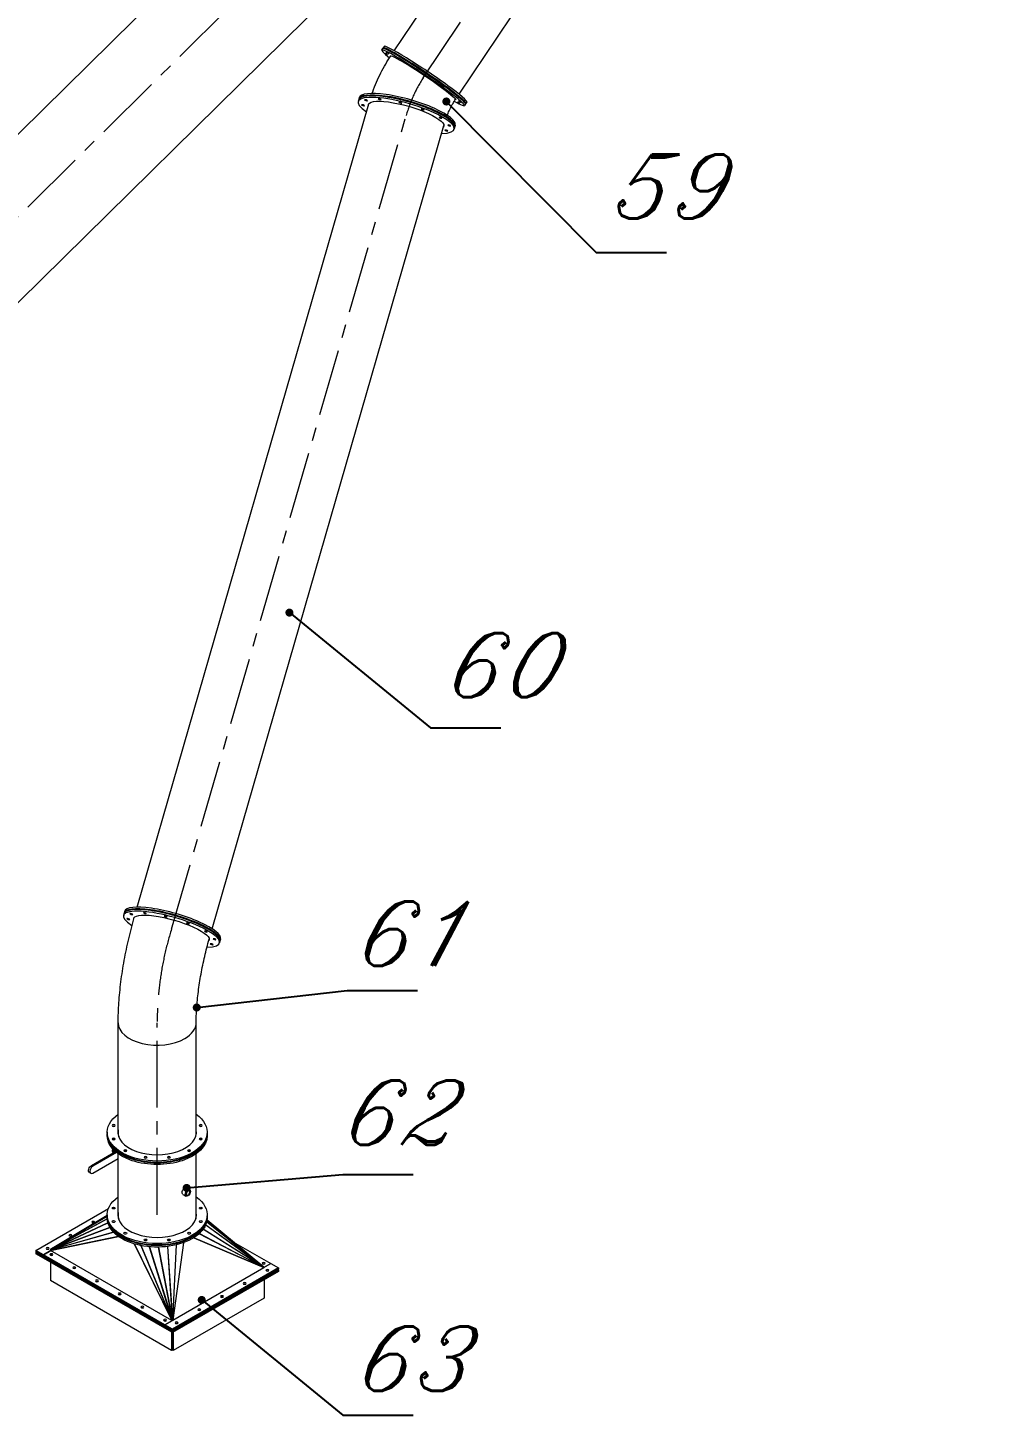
# Model space of a CAD drawing. Header units: inches. Extents: x -350577 to -266477, y -437959 to -377535.
# Drawn here: x -291401 to -286953, y -397517 to -391039 of the extents above; entities that cross this region are included whole.
import ezdxf

# ---------------------------------------------------------------- set-up
doc = ezdxf.new("R2010")
doc.units = ezdxf.units.IN
doc.header["$MEASUREMENT"] = 0
doc.linetypes.add('CENTER', pattern=[2, 1.25, -0.25, 0.25, -0.25])
doc.layers.add('CENTER       (itatec)', color=4, linetype='CENTER', lineweight=9)
doc.layers.add('ORGINAL (itatec)', color=3, linetype='Continuous', lineweight=9)
doc.styles.add('Geniso', font='geniso.shx', dxfattribs={"oblique": 15})
doc.dimstyles.new('scale 1b100', dxfattribs={"dimscale": 100, "dimtxt": 3, "dimasz": 2.5, "dimexe": 1, "dimexo": 1, "dimgap": 1, "dimtad": 1, "dimdec": 0, "dimzin": 0, "dimdsep": 46, "dimtxsty": 'Geniso', "dimcen": 0, "dimclrd": 1, "dimclre": 1, "dimclrt": 7, "dimadec": 0, "dimazin": 0, "dimtfac": 1, "dimtdec": 0, "dimtmove": 0, "dimatfit": 3, "dimfxl": 0.75, "dimtolj": 1, "dimtzin": 0, "dimarcsym": 0})

msp = doc.modelspace()

# ---------------------------------------------------------------- linework, layer by layer
at = {"layer": 'CENTER       (itatec)', "ltscale": 250}
for points in [[(-293131.3, -394810.7), (-293131.3, -393930.6, -0.22693), (-292822.1, -393284.3), (-286197.3, -386715.8, -0.121189), (-285574.7, -386386.5), (-279619.5, -384303, 0.093142), (-278642.9, -383740.8), (-275878.1, -381973.7)], [(-290797.6, -396580.6), (-290797.6, -395684, -0.075825), (-290730.9, -395247.2), (-289635.9, -391447.8, -0.071032), (-289556.9, -391272.2), (-287159.8, -387700.5)]]:
    msp.add_lwpolyline(points, format="xyb", dxfattribs=at)
at = {"layer": 'ORGINAL (itatec)', "extrusion": (1.66533e-16, 0.816497, 0.57735)}
for p, q in [((-289389.2, -391348.9), (-287408.9, -388401.5)), ((-289691.3, -391145.9), (-288479.4, -389342.1)), ((-289747.1, -389858.7), (-293019, -393085.3)), ((-289353.9, -390257.4), (-292625.8, -393484)), ((-289745.9, -391135.6), (-289750.3, -391142.3)), ((-289739.2, -391125.7), (-289743.6, -391132.3)), ((-290890.7, -395144.5), (-289809.7, -391393.7)), ((-289857.6, -391375.8), (-289859.7, -391383.3)), ((-289854.4, -391364.6), (-289856.5, -391372.1)), ((-289359.1, -391395.5), (-289363.5, -391402.2)), ((-289352.4, -391385.6), (-289356.8, -391392.2)), ((-290541, -395245.3), (-289459.9, -391494.5)), ((-289409.8, -391504.9), (-289412, -391512.4)), ((-289406.6, -391493.7), (-289408.7, -391501.2)), ((-290949.5, -395164), (-290951.6, -395171.5)), ((-290952.7, -395175.2), (-290954.8, -395182.7)), ((-290501.7, -395293.1), (-290503.8, -395300.5)), ((-290504.9, -395304.3), (-290507.1, -395311.7)), ((-290979.6, -396198.5), (-290979.6, -395684.3)), ((-290615.6, -396198.5), (-290615.6, -395684)), ((-291030.6, -396195.3), (-291030.6, -396201.8)), ((-290564.6, -396195.3), (-290564.6, -396201.8)), ((-291030.6, -396205.1), (-291030.6, -396211.6)), ((-290564.6, -396205.1), (-290564.6, -396211.6)), ((-291103.6, -396350.1), (-290992.5, -396286)), ((-290987.4, -396289.6), (-291097.9, -396353.4)), ((-291097.9, -396386), (-290979.6, -396317.7)), ((-291006.7, -396282.9), (-291006.7, -396283.6)), ((-291004, -396288.5), (-291004.6, -396288.1)), ((-291004.4, -396284.2), (-291004.4, -396284.9)), ((-291002.3, -396289.5), (-291002.4, -396289.4)), ((-291002.2, -396285.5), (-291002.2, -396286.2)), ((-291002.1, -396285.7), (-291002.1, -396285.7)), ((-291001.5, -396283.4), (-291001.5, -396283.4)), ((-291001.5, -396283.4), (-291001.5, -396283.4)), ((-290994.8, -396287.3), (-291001.5, -396283.4)), ((-291000.1, -396280.5), (-291000.1, -396280.5)), ((-290979.6, -396583.9), (-290979.6, -396295.6)), ((-290615.6, -396583.9), (-290615.6, -396295.6)), ((-291113.6, -396383.7), (-291107.9, -396387)), ((-290660.1, -396455.3), (-290646, -396463.4)), ((-290677.6, -396485.6), (-290663.5, -396493.7)), ((-290661, -396489.4), (-290660.5, -396489.7)), ((-290653.7, -396488.7), (-290654.3, -396489.1)), ((-290648.5, -396467.8), (-290648, -396468)), ((-290645.4, -396474.4), (-290645.4, -396473.8)), ((-291363.3, -396747.2), (-291025.3, -396552.1)), ((-291030.6, -396588.1), (-291295.3, -396743.3)), ((-291030.6, -396584.6), (-291295.2, -396743)), ((-291295.2, -396743), (-291030.6, -396587.9)), ((-291030.6, -396580.6), (-291030.6, -396587.2)), ((-291030.6, -396590.4), (-291030.6, -396597)), ((-290564.6, -396580.6), (-290564.6, -396587.2)), ((-290564.6, -396590.4), (-290564.6, -396597)), ((-291018.1, -396640.4), (-291295.7, -396744.9)), ((-291027.5, -396618.8), (-291295.5, -396744.2)), ((-291295.5, -396744.2), (-291018.5, -396639.8)), ((-291030.5, -396600.2), (-291295.4, -396743.7)), ((-291295.4, -396743.7), (-291027.6, -396618.3)), ((-291295.3, -396743.3), (-291030.5, -396599.9)), ((-290978.8, -396595.5), (-290978.5, -396595.4)), ((-290978.6, -396595.9), (-290978.7, -396595.9)), ((-290978.3, -396596.1), (-290978.6, -396595.9)), ((-290978.1, -396598), (-290978.6, -396595.9)), ((-290616.7, -396595.8), (-290617.6, -396599.7)), ((-290616.8, -396595.9), (-290616.7, -396595.8)), ((-290616.7, -396595.5), (-290616.6, -396595.4)), ((-290616.5, -396595.9), (-290616.7, -396595.8)), ((-290616.6, -396595.2), (-290616.6, -396595.4)), ((-290616.6, -396595.4), (-290616.4, -396595.5)), ((-290299.8, -396826.3), (-290582.3, -396648.4)), ((-290582, -396648), (-290299.7, -396825.8)), ((-290299.7, -396825.8), (-290571.2, -396628.8)), ((-290571, -396628.4), (-290299.6, -396825.4)), ((-290566.3, -396613.2), (-290299.5, -396825.1)), ((-290299.6, -396825.4), (-290566.3, -396613.5)), ((-290565.1, -396605.7), (-290299.4, -396825)), ((-290299.5, -396825.1), (-290565.1, -396605.8)), ((-291295.7, -396744.9), (-291002.1, -396661.4)), ((-291001.2, -396662.4), (-291295.7, -396746.2)), ((-291295.7, -396746.2), (-290979.1, -396681.3)), ((-291295.7, -396747.1), (-290978.1, -396682)), ((-290904.6, -396716.5), (-290730, -397073.7)), ((-290729.3, -397073.2), (-290903.5, -396716.8)), ((-290709.1, -396721.4), (-290725.7, -397072.2)), ((-290675.4, -396711.5), (-290724.8, -397072.3)), ((-290724.8, -397072.3), (-290708.2, -396721.2)), ((-290674.7, -396711.3), (-290724.3, -397072.4)), ((-290300.1, -396827.5), (-290627.3, -396688.8)), ((-290626, -396688), (-290300, -396827)), ((-290300, -396827), (-290601, -396669.2)), ((-290600.5, -396668.7), (-290299.8, -396826.3)), ((-290441, -396708.1), (-290267.2, -396808.4)), ((-291363.3, -396747.2), (-291363.3, -396753.7)), ((-291327.9, -396767.6), (-291363.3, -396747.2)), ((-291327.9, -396774.2), (-291363.3, -396753.7)), ((-291363.3, -396757), (-291360.4, -396755.4)), ((-291363.3, -396757), (-291363.3, -396763.5)), ((-291327.9, -396777.4), (-291363.3, -396757)), ((-291327.9, -396784), (-291363.3, -396763.5)), ((-291327.9, -396767.6), (-291294, -396748.1)), ((-291294, -396748.1), (-291327.9, -396767.6)), ((-291327.9, -396767.6), (-291327.9, -396774.2)), ((-290762.2, -397094.2), (-291327.9, -396767.6)), ((-291327.9, -396767.6), (-291327.9, -396774.2)), ((-290762.2, -397100.8), (-291327.9, -396774.2)), ((-291327.9, -396777.4), (-291325.1, -396775.8)), ((-291325.1, -396775.8), (-291327.9, -396777.4)), ((-291327.9, -396777.4), (-291327.9, -396784)), ((-290762.2, -397104), (-291327.9, -396777.4)), ((-291327.9, -396777.4), (-291327.9, -396784)), ((-290762.2, -397110.6), (-291327.9, -396784)), ((-291294.5, -396745.8), (-291295.7, -396744.9)), ((-291293.9, -396746.8), (-291295.7, -396746.2)), ((-290730, -397073.7), (-291295.7, -396747.1)), ((-291295, -396744.7), (-291295.5, -396744.2)), ((-291295.2, -396744), (-291295.4, -396743.7)), ((-291295.2, -396743.5), (-291295.3, -396743.3)), ((-291295.1, -396743.2), (-291295.2, -396743)), ((-291283.2, -396735.8), (-291295.1, -396742.9)), ((-291295.1, -396742.9), (-291295.1, -396742.9)), ((-290873.8, -396724.1), (-290729.3, -397073.2)), ((-290728.2, -397072.6), (-290872.3, -396724.4)), ((-290834.7, -396729.8), (-290728.2, -397072.6)), ((-290833.8, -396729.9), (-290726.9, -397073.8)), ((-290833.8, -396729.9), (-290726.9, -397073.8)), ((-290727.3, -397072.3), (-290833.7, -396729.9)), ((-290792, -396731.5), (-290727.3, -397072.3)), ((-290791.9, -396731.5), (-290726.9, -397073.8)), ((-290791.9, -396731.5), (-290726.9, -397073.8)), ((-290726.5, -397072.2), (-290791.2, -396731.4)), ((-290749, -396728.5), (-290726.5, -397072.2)), ((-290725.7, -397072.2), (-290748.3, -396728.5)), ((-291296.1, -396802.3), (-291296.1, -396888.1)), ((-290231.9, -396828.9), (-290726.9, -397114.6)), ((-290231.9, -396835.4), (-290726.9, -397121.2)), ((-290231.9, -396838.7), (-290726.9, -397124.4)), ((-290231.9, -396845.2), (-290726.9, -397131)), ((-290724.3, -397072.4), (-290300.1, -396827.5)), ((-290300.4, -396826.8), (-290299.8, -396826.3)), ((-290300.4, -396827.3), (-290300, -396827)), ((-290300.2, -396827.5), (-290267.2, -396808.4)), ((-290267.2, -396808.4), (-290300.2, -396827.5)), ((-290300, -396826.1), (-290299.7, -396825.8)), ((-290299.8, -396825.7), (-290299.6, -396825.4)), ((-290299.7, -396825.3), (-290299.5, -396825.1)), ((-290299.6, -396825.4), (-290299.5, -396825.2)), ((-290299.5, -396825.1), (-290299.4, -396825)), ((-290299.5, -396825.1), (-290299.5, -396825.2)), ((-290267.2, -396808.4), (-290231.9, -396828.9)), ((-290234.7, -396837), (-290231.9, -396838.7)), ((-290231.9, -396828.9), (-290231.9, -396835.4)), ((-290231.9, -396838.7), (-290231.9, -396845.2)), ((-290730.4, -397214.7), (-291296.1, -396888.1)), ((-290299.1, -396884), (-290299.1, -396969.7)), ((-290299.1, -396969.7), (-290723.3, -397214.7)), ((-290726.9, -397073.8), (-290762.2, -397094.2)), ((-290762.2, -397094.2), (-290726.9, -397073.8)), ((-290762.2, -397094.2), (-290762.2, -397100.8)), ((-290762.2, -397094.2), (-290762.2, -397100.8)), ((-290726.9, -397114.6), (-290762.2, -397094.2)), ((-290726.9, -397121.2), (-290762.2, -397100.8)), ((-290759.4, -397102.4), (-290762.2, -397104)), ((-290762.2, -397104), (-290759.4, -397102.4)), ((-290762.2, -397104), (-290762.2, -397110.6)), ((-290762.2, -397104), (-290762.2, -397110.6)), ((-290726.9, -397124.4), (-290762.2, -397104)), ((-290726.9, -397131), (-290762.2, -397110.6)), ((-290726.9, -397073.8), (-290730, -397073.7)), ((-290726.9, -397073.8), (-290729.3, -397073.2)), ((-290726.9, -397073.8), (-290728.2, -397072.6)), ((-290726.9, -397073.8), (-290727.3, -397072.3)), ((-290726.9, -397073.8), (-290725.7, -397072.2)), ((-290726.9, -397073.8), (-290726.5, -397072.2)), ((-290726.9, -397073.8), (-290724.8, -397072.3)), ((-290726.9, -397073.8), (-290724.3, -397072.4)), ((-290730.4, -397128.9), (-290730.4, -397214.7)), ((-290726.9, -397114.6), (-290726.9, -397121.2)), ((-290726.9, -397124.4), (-290726.9, -397131)), ((-290726.9, -397131), (-290726.9, -397212.6)), ((-290726.9, -397131), (-290726.9, -397212.6)), ((-290723.3, -397128.9), (-290723.3, -397214.7)), ((-290726.9, -397212.6), (-290730.4, -397214.7)), ((-290723.3, -397214.7), (-290726.9, -397212.6))]:
    msp.add_line(p, q, dxfattribs=at)
at = {"layer": 'ORGINAL (itatec)'}
for centre, major_axis, ratio, start_param, end_param in [((-289556.9, -391272.2), (193.4, -129.9), 0.06834, -0.672768, 3.816787), ((-289550.2, -391262.3), (193.4, -129.9), 0.06834, -0.12564, 3.267233), ((-289552.5, -391265.6), (193.4, -129.9), 0.06834, 0, 3.141593), ((-289545.8, -391255.6), (193.4, -129.9), 0.06834, 0, 3.141593), ((-289633.7, -391440.4), (223.9, -64.5), 0.241038, 0, 3.141593), ((-289630.5, -391429.2), (223.9, -64.5), 0.241038, 0, 3.141593), ((-289635.9, -391447.8), (223.9, -64.5), 0.241038, -0.674345, 3.815938), ((-289632.6, -391436.6), (223.9, -64.5), 0.241038, -0.034568, 3.176161), ((-290730.9, -395247.2), (223.9, -64.5), 0.241038, -0.671003, 3.81868), ((-290728.8, -395239.7), (223.9, -64.5), 0.241038, 0, 3.141593), ((-290727.7, -395236), (223.9, -64.5), 0.241038, -0.034568, 3.176161), ((-290725.6, -395228.6), (223.9, -64.5), 0.241038, 0, 3.141593), ((-290797.6, -395684), (-182, 0), 0.57735, 0, 2.356194), ((-290797.6, -395684), (182, 0), 0.57735, -0.785398, 0.002495), ((-290797.6, -395684), (182, 0), 0.57735, -0.785398, 0), ((-290800.9, -395682.1), (132, -76.2), 0.000001, -0.000001, 0.000004), ((-291000.9, -396170.3), (-7, 0), 0.57735, -2.200636, -0.940957), ((-290797.6, -396195.3), (-183, 0), 0.57735, -0.104621, 3.24615), ((-290797.6, -396201.8), (-183, 0), 0.57735, -0.104621, -0.030917), ((-290797.6, -396205.1), (-183, 0), 0.57735, -0.104621, -0.046384), ((-290797.6, -396211.6), (-183, 0), 0.57735, -0.106123, -0.077357), ((-290797.6, -396198.5), (-182, 0), 0.57735, 0, 0.162563), ((-290797.6, -396208.3), (-182, 0), 0.57735, -0.046677, -0.017849), ((-290797.6, -396198.5), (182, 0), 0.57735, -0.162348, 0), ((-290797.6, -396208.3), (182, 0), 0.57735, 0.017849, 0.046605), ((-290797.6, -396201.8), (183, 0), 0.57735, 0.030917, 0.104558), ((-290797.6, -396205.1), (183, 0), 0.57735, 0.046384, 0.104558), ((-290797.6, -396211.6), (183, 0), 0.57735, 0.077357, 0.10607), ((-290594.2, -396170.3), (-7, 0), 0.57735, -2.200636, -0.940957), ((-291000.9, -396233.2), (-7, 0), 0.57735, -2.200636, -0.940957), ((-290594.2, -396233.2), (-7, 0), 0.57735, -2.200636, -0.940957), ((-290998.5, -396280.1), (-4.6, -7.97), 0.57735, -1.761578, -0.249616), ((-290996.2, -396281.4), (-4.6, -7.97), 0.57735, -1.68159, -0.402285), ((-290946.4, -396287.7), (-7, 0), 0.57735, -2.200636, -0.940957), ((-290852.1, -396319.2), (-7, 0), 0.57735, -2.200636, -0.940957), ((-290743.1, -396319.2), (-7, 0), 0.57735, -2.200636, -0.940957), ((-290648.7, -396287.7), (-7, 0), 0.57735, -2.200636, -0.940957), ((-291097.9, -396369.7), (-10, -17.3), 0.57735, -2.356194, 0.785398), ((-290654.7, -396478.6), (8.7, 15.2), 0.57735, -5.497787, 0.785398), ((-291000.9, -396549.2), (-7, 0), 0.57735, -3.926991, 2.356194), ((-290797.6, -396580.6), (-183, 0), 0.57735, -0.104589, 3.246182), ((-290797.6, -396587.2), (-183, 0), 0.57735, -0.104589, -0.030917), ((-290797.6, -396590.4), (-183, 0), 0.57735, -0.104589, -0.046384), ((-290797.6, -396597), (-183, 0), 0.57735, -0.106096, -0.077357), ((-290797.6, -396583.9), (-182, 0), 0.57735, 0, 0.162435), ((-290797.6, -396583.9), (182, 0), 0.57735, -0.162435, 0), ((-290797.6, -396587.2), (183, 0), 0.57735, 0.030917, 0.104589), ((-290797.6, -396590.4), (183, 0), 0.57735, 0.046384, 0.104589), ((-290797.6, -396597), (183, 0), 0.57735, 0.077357, 0.106096), ((-290594.2, -396549.2), (-7, 0), 0.57735, -3.926991, 2.356194), ((-291096.3, -396622.1), (-7, 0), 0.57735, -2.200636, -0.940957), ((-291000.9, -396612.1), (-7, 0), 0.57735, -3.926991, 2.356194), ((-290594.2, -396612.1), (-7, 0), 0.57735, -3.926991, 2.356194), ((-291202.4, -396683.3), (-7, 0), 0.57735, -2.200636, -0.940957), ((-290946.4, -396666.6), (-7, 0), 0.57735, -3.926991, 2.356194), ((-290852.1, -396698), (-7, 0), 0.57735, -3.926991, 2.356194), ((-290743.1, -396698), (-7, 0), 0.57735, -3.926991, 2.356194), ((-290648.7, -396666.6), (-7, 0), 0.57735, -3.926991, 2.356194), ((-291308.5, -396744.6), (-7, 0), 0.57735, -2.200636, -0.940957), ((-291290.8, -396773.1), (-7, 0), 0.57735, -2.200636, -0.940957), ((-291184.7, -396834.4), (-7, 0), 0.57735, -2.200636, -0.940957), ((-290300.8, -396814), (-7, 0), 0.57735, -2.200636, -0.940957), ((-290283.2, -396846.6), (-7, 0), 0.57735, -2.200636, -0.940957), ((-291078.6, -396895.6), (-7, 0), 0.57735, -2.200636, -0.940957), ((-290389.2, -396907.9), (-7, 0), 0.57735, -2.200636, -0.940957), ((-290972.6, -396956.8), (-7, 0), 0.57735, -2.200636, -0.940957), ((-290495.3, -396969.1), (-7, 0), 0.57735, -2.200636, -0.940957), ((-290866.5, -397018.1), (-7, 0), 0.57735, -2.200636, -0.940957), ((-290601.3, -397030.3), (-7, 0), 0.57735, -2.200636, -0.940957), ((-290760.4, -397079.3), (-7, 0), 0.57735, -2.200636, -0.940957), ((-290707.4, -397091.6), (-7, 0), 0.57735, -2.200636, -0.940957)]:
    msp.add_ellipse(centre, major_axis=major_axis, ratio=ratio, start_param=start_param, end_param=end_param, dxfattribs=at)
at = {"layer": 'ORGINAL (itatec)', "extrusion": (9.61148e-16, 1.82868e-15, -1)}
for centre, start_param, end_param in [((-289723.1, -391155.9), -3.91840459313044, 2.364780714049147), ((-289673.7, -391181.4), -3.91840459313044, 2.364780714049147), ((-289667, -391171.5), -3.91840459312996, 2.364780714049627), ((-289592.9, -391231.2), -3.918404593130441, 2.364780714049146), ((-289586.2, -391221.3), -3.91840459313044, 2.364780714049147), ((-289390.7, -391388.5), -3.918404593130441, 2.364780714049146), ((-289385.7, -391382.9), -3.91840459313044, 2.364780714049147)]:
    msp.add_ellipse(centre, major_axis=(-5.81, 3.9), ratio=0.06834, start_param=start_param, end_param=end_param, dxfattribs=at)
at = {"layer": 'ORGINAL (itatec)', "extrusion": (1.4716e-15, 2.48887e-15, -1)}
msp.add_ellipse((-289716.5, -391146), major_axis=(-5.81, 3.9), ratio=0.06834, start_param=-1.070774, end_param=2.099408, dxfattribs=at)
at = {"layer": 'ORGINAL (itatec)', "extrusion": (1.03746e-15, 1.64365e-15, -1)}
for centre, start_param, end_param in [((-289728.1, -391161.5), -3.918404593130191, 2.364780714049395), ((-289495.8, -391282.1), -3.91840459312995, 2.364780714049636), ((-289502.5, -391292.1), -3.918404593130432, 2.364780714049155)]:
    msp.add_ellipse(centre, major_axis=(-5.81, 3.9), ratio=0.06834, start_param=start_param, end_param=end_param, dxfattribs=at)
at = {"layer": 'ORGINAL (itatec)', "extrusion": (3.8806e-16, 8.76181e-16, -1)}
msp.add_ellipse((-289556.9, -391272.2), major_axis=(-151.9, 102.1), ratio=0.06834, start_param=-0.105522, end_param=3.244445, dxfattribs=at)
at = {"layer": 'ORGINAL (itatec)', "extrusion": (1.11522e-15, 1.85891e-15, -1)}
msp.add_ellipse((-289550.2, -391262.3), major_axis=(151.9, -102.1), ratio=0.06834, start_param=-2.191151, end_param=-0.950442, dxfattribs=at)
at = {"layer": 'ORGINAL (itatec)', "extrusion": (9.91385e-16, 1.67461e-15, -1)}
for centre, start_param, end_param in [((-289426.7, -391347.6), -3.918404593130682, 2.364780714048905), ((-289420, -391337.6), -3.918404593130441, 2.364780714049146)]:
    msp.add_ellipse(centre, major_axis=(-5.81, 3.9), ratio=0.06834, start_param=start_param, end_param=end_param, dxfattribs=at)
at = {"layer": 'ORGINAL (itatec)', "extrusion": (6.24347e-17, 6.17485e-16, -1)}
for centre in [(-289836.8, -391400.6), (-289559, -391419.8), (-290931.9, -395200), (-290654.1, -395219.2)]:
    msp.add_ellipse(centre, major_axis=(-6.73, 1.94), ratio=0.241038, start_param=-3.869544, end_param=2.413641, dxfattribs=at)
at = {"layer": 'ORGINAL (itatec)', "extrusion": (1.92645e-16, 8.6881e-16, -1)}
for centre in [(-289823.5, -391377.2), (-289759.9, -391372.6), (-289663.1, -391388.3), (-289448.2, -391518.5), (-289434.9, -391495), (-290918.6, -395176.6), (-290855, -395172), (-290758.2, -395187.6), (-290530, -395294.4), (-290543.3, -395317.9)]:
    msp.add_ellipse(centre, major_axis=(-6.73, 1.94), ratio=0.241038, start_param=-3.869544, end_param=2.413641, dxfattribs=at)
at = {"layer": 'ORGINAL (itatec)', "extrusion": (1.15774e-16, 6.02111e-16, -1)}
msp.add_ellipse((-289635.9, -391447.8), major_axis=(-175.8, 50.7), ratio=0.241038, start_param=-0.104589, end_param=3.246182, dxfattribs=at)
at = {"layer": 'ORGINAL (itatec)', "extrusion": (2.62297e-16, 1.3109e-15, -1)}
msp.add_ellipse((-289633.7, -391440.4), major_axis=(-175.8, 50.7), ratio=0.241038, start_param=-0.104589, end_param=-0.088123, dxfattribs=at)
at = {"layer": 'ORGINAL (itatec)', "extrusion": (2.76085e-17, 3.96439e-16, -1)}
msp.add_ellipse((-289634.8, -391444.1), major_axis=(-174.9, 50.4), ratio=0.241038, start_param=0, end_param=0.018016, dxfattribs=at)
at = {"layer": 'ORGINAL (itatec)', "extrusion": (3.89044e-17, 3.35412e-16, -1)}
for centre in [(-289659.9, -391377.1), (-290755, -395176.4)]:
    msp.add_ellipse(centre, major_axis=(6.73, -1.94), ratio=0.241038, start_param=-2.055998, end_param=-1.465412, dxfattribs=at)
at = {"layer": 'ORGINAL (itatec)', "extrusion": (7.89796e-16, 1.27503e-15, -1)}
msp.add_ellipse((-289379.1, -391372.9), major_axis=(5.81, -3.9), ratio=0.06834, start_param=-1.958669, end_param=-0.776812, dxfattribs=at)
at = {"layer": 'ORGINAL (itatec)', "extrusion": (-2.46224e-16, 3.16793e-17, -1)}
msp.add_ellipse((-289379.1, -391372.9), major_axis=(5.81, -3.9), ratio=0.06834, start_param=-0.776812, end_param=0.960194, dxfattribs=at)
at = {"layer": 'ORGINAL (itatec)', "extrusion": (1.01339e-16, 9.52898e-16, -1)}
for centre in [(-289475.5, -391458.9), (-290570.6, -395258.3)]:
    msp.add_ellipse(centre, major_axis=(-6.73, 1.94), ratio=0.241038, start_param=-3.869544, end_param=2.413641, dxfattribs=at)
at = {"layer": 'ORGINAL (itatec)', "extrusion": (1.69114e-16, 5.86737e-16, -1)}
msp.add_ellipse((-289633.7, -391440.4), major_axis=(175.8, -50.7), ratio=0.241038, start_param=0.088123, end_param=0.104589, dxfattribs=at)
at = {"layer": 'ORGINAL (itatec)', "extrusion": (6.14961e-17, 2.13359e-16, -1)}
msp.add_ellipse((-289634.8, -391444.1), major_axis=(174.9, -50.4), ratio=0.241038, start_param=-0.018016, end_param=0, dxfattribs=at)
at = {"layer": 'ORGINAL (itatec)', "extrusion": (1.22345e-17, 3.43099e-16, -1)}
msp.add_ellipse((-290730.9, -395247.2), major_axis=(-175.8, 50.7), ratio=0.241038, start_param=-0.105592, end_param=3.244956, dxfattribs=at)
at = {"layer": 'ORGINAL (itatec)', "extrusion": (2.61358e-16, 9.06776e-16, -1)}
for major_axis, start_param, end_param in [((-175.8, 50.7), -0.104597, -0.088123), ((175.8, -50.7), 0.088123, 0.10458)]:
    msp.add_ellipse((-290728.8, -395239.7), major_axis=major_axis, ratio=0.241038, start_param=start_param, end_param=end_param, dxfattribs=at)
at = {"layer": 'ORGINAL (itatec)', "extrusion": (1.57818e-16, 6.47764e-16, -1)}
msp.add_ellipse((-290729.9, -395243.5), major_axis=(-174.9, 50.4), ratio=0.241038, start_param=0, end_param=0.018016, dxfattribs=at)
at = {"layer": 'ORGINAL (itatec)', "extrusion": (5.74179e-17, 9.89925e-17, -1)}
msp.add_ellipse((-290729.9, -395243.5), major_axis=(174.9, -50.4), ratio=0.241038, start_param=-0.018016, end_param=0, dxfattribs=at)
at = {"layer": 'ORGINAL (itatec)', "extrusion": (-3.79046e-17, -1.11022e-16, -1)}
msp.add_ellipse((-290797.6, -396195.3), major_axis=(233, 0), ratio=0.57735, start_param=-0.674341, end_param=3.815942, dxfattribs=at)
at = {"layer": 'ORGINAL (itatec)', "extrusion": (1.05024e-16, 5.55112e-17, -1)}
msp.add_ellipse((-290797.6, -396205.1), major_axis=(233, 0), ratio=0.57735, start_param=-0.012139, end_param=3.153732, dxfattribs=at)
at = {"layer": 'ORGINAL (itatec)', "extrusion": (5.54668e-32, 1.66533e-16, -1)}
msp.add_ellipse((-290797.6, -396201.8), major_axis=(233, 0), ratio=0.57735, start_param=0, end_param=3.141593, dxfattribs=at)
at = {"layer": 'ORGINAL (itatec)', "extrusion": (-5.98684e-17, -5.55112e-17, -1)}
for centre in [(-291000.9, -396163.8), (-290743.1, -396312.7)]:
    msp.add_ellipse(centre, major_axis=(7, 0), ratio=0.57735, start_param=-5.497787, end_param=0.785398, dxfattribs=at)
at = {"layer": 'ORGINAL (itatec)', "extrusion": (1.39567e-17, 1.66533e-16, -1)}
for centre in [(-290594.2, -396163.8), (-291000.9, -396226.7), (-290594.2, -396226.7), (-290946.4, -396281.2), (-290852.1, -396312.7)]:
    msp.add_ellipse(centre, major_axis=(7, 0), ratio=0.57735, start_param=-5.497787, end_param=0.785398, dxfattribs=at)
at = {"layer": 'ORGINAL (itatec)', "extrusion": (-8.13648e-18, 5.55112e-17, -1)}
msp.add_ellipse((-290797.6, -396211.6), major_axis=(233, 0), ratio=0.57735, start_param=0, end_param=3.141593, dxfattribs=at)
at = {"layer": 'ORGINAL (itatec)', "extrusion": (-1.33067e-16, 2.69122e-16, -1)}
for centre, major_axis, start_param, end_param in [((-290999.6, -396279.5), (-5, -8.66), 0, 1.799307), ((-290668.9, -396470.4), (8.7, 15.2), -0.68615, 0), ((-290654.7, -396478.6), (6.3, 10.8), -0.785398, 0)]:
    msp.add_ellipse(centre, major_axis=major_axis, ratio=0.57735, start_param=start_param, end_param=end_param, dxfattribs=at)
at = {"layer": 'ORGINAL (itatec)', "extrusion": (-8.49925e-17, 2.41367e-16, -1)}
msp.add_ellipse((-291000.2, -396279.2), major_axis=(4.6, 7.97), ratio=0.57735, start_param=-2.356194, end_param=-1.316293, dxfattribs=at)
at = {"layer": 'ORGINAL (itatec)', "extrusion": (-8.87111e-17, 1.79415e-16, -1)}
msp.add_ellipse((-290999, -396279.8), major_axis=(-5, -8.66), ratio=0.57735, start_param=-0.168937, end_param=1.779522, dxfattribs=at)
at = {"layer": 'ORGINAL (itatec)', "extrusion": (-1.60822e-16, 2.21048e-16, -1)}
for centre, major_axis, start_param, end_param in [((-290997.4, -396280.8), (-5, -8.66), 0, 1.72216), ((-290992.5, -396281.9), (-2.5, -4.33), -0.925057, -0.785398)]:
    msp.add_ellipse(centre, major_axis=major_axis, ratio=0.57735, start_param=start_param, end_param=end_param, dxfattribs=at)
at = {"layer": 'ORGINAL (itatec)', "extrusion": (-1.0903e-16, 2.55245e-16, -1)}
msp.add_ellipse((-290997.9, -396280.4), major_axis=(4.6, 7.97), ratio=0.57735, start_param=-2.356194, end_param=-1.400527, dxfattribs=at)
at = {"layer": 'ORGINAL (itatec)', "extrusion": (-3.01326e-16, 3.66267e-16, -1)}
msp.add_ellipse((-290996.8, -396281.1), major_axis=(-5, -8.66), ratio=0.57735, start_param=0.111479, end_param=1.703681, dxfattribs=at)
at = {"layer": 'ORGINAL (itatec)', "extrusion": (-9.16287e-18, 2.61685e-16, -1)}
msp.add_ellipse((-290995.1, -396282.1), major_axis=(5, 8.66), ratio=0.57735, start_param=-2.393428, end_param=-1.491512, dxfattribs=at)
at = {"layer": 'ORGINAL (itatec)', "extrusion": (-1.77422e-16, 3.5883e-16, -1)}
msp.add_ellipse((-290995.7, -396281.7), major_axis=(4.6, 7.97), ratio=0.57735, start_param=-2.356194, end_param=-1.479165, dxfattribs=at)
at = {"layer": 'ORGINAL (itatec)', "extrusion": (-2.81007e-16, 2.90437e-16, -1)}
msp.add_ellipse((-290991.8, -396284), major_axis=(7.7, 13.3), ratio=0.57735, start_param=-2.020832, end_param=-2.020775, dxfattribs=at)
at = {"layer": 'ORGINAL (itatec)', "extrusion": (5.55112e-17, 9.61481e-17, -1)}
msp.add_ellipse((-290994.6, -396282.4), major_axis=(5, 8.66), ratio=0.57735, start_param=-1.708874, end_param=-1.508784, dxfattribs=at)
at = {"layer": 'ORGINAL (itatec)', "extrusion": (-3.69184e-17, 2.13611e-16, -1)}
for centre, major_axis, start_param, end_param in [((-290991.8, -396284), (7.7, 13.3), -1.64445, -1.64436), ((-291103.6, -396366.4), (-10, -17.3), 0, 2.356194)]:
    msp.add_ellipse(centre, major_axis=major_axis, ratio=0.57735, start_param=start_param, end_param=end_param, dxfattribs=at)
at = {"layer": 'ORGINAL (itatec)', "extrusion": (1.39567e-17, -2.77556e-16, -1)}
msp.add_ellipse((-290648.7, -396281.2), major_axis=(7, 0), ratio=0.57735, start_param=-5.497787, end_param=0.785398, dxfattribs=at)
at = {"layer": 'ORGINAL (itatec)', "extrusion": (-4.43555e-17, 8.97074e-17, -1)}
msp.add_ellipse((-290668.9, -396470.4), major_axis=(-8.7, -15.2), ratio=0.57735, start_param=0, end_param=2.256947, dxfattribs=at)
at = {"layer": 'ORGINAL (itatec)', "extrusion": (-8.57667e-17, 5.55112e-17, -1)}
msp.add_ellipse((-290797.6, -396580.6), major_axis=(233, 0), ratio=0.57735, start_param=-0.674345, end_param=3.815938, dxfattribs=at)
at = {"layer": 'ORGINAL (itatec)', "extrusion": (-8.1274e-17, 3.03319e-16, -1)}
msp.add_ellipse((-290654.7, -396478.6), major_axis=(-6.3, -10.8), ratio=0.57735, start_param=0, end_param=2.356194, dxfattribs=at)
at = {"layer": 'ORGINAL (itatec)', "extrusion": (-1.84859e-16, 2.34926e-16, -1)}
msp.add_ellipse((-290654.3, -396478.9), major_axis=(-6.3, -10.8), ratio=0.57735, start_param=-0.785398, end_param=3.926991, dxfattribs=at)
at = {"layer": 'ORGINAL (itatec)', "extrusion": (-6.09555e-17, 2.27489e-16, -1)}
msp.add_ellipse((-290653.7, -396479.2), major_axis=(-5.8, -10.1), ratio=0.57735, start_param=-0.785398, end_param=5.497787, dxfattribs=at)
at = {"layer": 'ORGINAL (itatec)', "extrusion": (1.6115e-16, -1.11022e-16, -1)}
msp.add_ellipse((-290797.6, -396590.4), major_axis=(-233, 0), ratio=0.57735, start_param=-0.785398, end_param=0.012139, dxfattribs=at)
at = {"layer": 'ORGINAL (itatec)', "extrusion": (2.17165e-17, 5.55112e-17, -1)}
msp.add_ellipse((-290797.6, -396587.2), major_axis=(233, 0), ratio=0.57735, start_param=0, end_param=3.141593, dxfattribs=at)
at = {"layer": 'ORGINAL (itatec)', "extrusion": (7.36201e-17, -5.55112e-17, -1)}
for centre in [(-291000.9, -396555.7), (-290594.2, -396618.6), (-290743.1, -396704.6)]:
    msp.add_ellipse(centre, major_axis=(7, 0), ratio=0.57735, start_param=-2.200636, end_param=-0.940957, dxfattribs=at)
at = {"layer": 'ORGINAL (itatec)', "extrusion": (7.91699e-17, -5.55112e-17, -1)}
msp.add_ellipse((-290797.6, -396590.4), major_axis=(233, 0), ratio=0.57735, start_param=-0.012139, end_param=2.356194, dxfattribs=at)
at = {"layer": 'ORGINAL (itatec)', "extrusion": (1.86783e-17, -1.11022e-16, -1)}
for centre in [(-290594.2, -396555.7), (-291000.9, -396618.6), (-290852.1, -396704.6)]:
    msp.add_ellipse(centre, major_axis=(7, 0), ratio=0.57735, start_param=-2.200636, end_param=-0.940957, dxfattribs=at)
at = {"layer": 'ORGINAL (itatec)', "extrusion": (1.29336e-16, -5.55112e-17, -1)}
for centre in [(-291096.3, -396615.6), (-291202.4, -396676.8), (-291308.5, -396738), (-291290.8, -396766.6), (-291184.7, -396827.8), (-290300.8, -396807.4), (-290283.2, -396840.1), (-291078.6, -396889.1), (-290389.2, -396901.3), (-290972.6, -396950.3), (-290495.3, -396962.6), (-290866.5, -397011.6), (-290601.3, -397023.8), (-290760.4, -397072.8), (-290707.4, -397085)]:
    msp.add_ellipse(centre, major_axis=(-7, 0), ratio=0.57735, start_param=-3.926991, end_param=2.356194, dxfattribs=at)
at = {"layer": 'ORGINAL (itatec)', "extrusion": (1.76065e-17, -2.39403e-33, -1)}
msp.add_ellipse((-290797.6, -396597), major_axis=(-233, 0), ratio=0.57735, start_param=-0.785398, end_param=0, dxfattribs=at)
at = {"layer": 'ORGINAL (itatec)', "extrusion": (9.37098e-17, -5.55112e-17, -1)}
msp.add_ellipse((-290797.6, -396597), major_axis=(233, 0), ratio=0.57735, start_param=0, end_param=2.356194, dxfattribs=at)
at = {"layer": 'ORGINAL (itatec)', "extrusion": (1.8109e-17, -2.22045e-16, -1)}
msp.add_ellipse((-290946.4, -396673.1), major_axis=(7, 0), ratio=0.57735, start_param=-2.200636, end_param=-0.940957, dxfattribs=at)
at = {"layer": 'ORGINAL (itatec)', "extrusion": (-2.04971e-19, -4.5147e-31, -1)}
msp.add_ellipse((-290648.7, -396673.1), major_axis=(7, 0), ratio=0.57735, start_param=-2.200636, end_param=-0.940957, dxfattribs=at)
at = {"layer": 'ORGINAL (itatec)'}
for points, knots in [([(-289794.6, -391345.1), (-289793.7, -391342.5), (-289792.7, -391339.9), (-289786.5, -391322.4), (-289780.6, -391307.6), (-289768.1, -391278.4), (-289761.3, -391264), (-289746.9, -391235.6), (-289739.3, -391221.6), (-289723.6, -391194.9), (-289715.6, -391182.1), (-289707.2, -391169.6)], [2.8627449, 2.8627449, 2.8627449, 2.8627449, 2.8749945, 2.8749945, 2.9456318, 2.9456318, 3.016269, 3.016269, 3.0869062, 3.0869062, 3.153584, 3.153584, 3.153584, 3.153584]), ([(-289444.2, -391447), (-289442.9, -391443.7), (-289441.5, -391440.4), (-289436.8, -391429.5), (-289433.3, -391421.9), (-289425.6, -391406.9), (-289421.6, -391399.4), (-289413.4, -391385.5), (-289409.3, -391379), (-289405.1, -391372.6)], [2.9153472, 2.9153472, 2.9153472, 2.9153472, 2.9456318, 2.9456318, 3.016269, 3.016269, 3.0869062, 3.0869062, 3.1501524, 3.1501524, 3.1501524, 3.1501524]), ([(-290979.6, -395684), (-290979.6, -395653.9), (-290978.4, -395622.8), (-290974.1, -395558.9), (-290970.9, -395526.2), (-290962.5, -395459.9), (-290957.3, -395426.3), (-290945.2, -395358.9), (-290938.2, -395325.2), (-290922.6, -395258.4), (-290914.1, -395225.4), (-290904.7, -395193.1)], [4.712389, 4.712389, 4.712389, 4.712389, 4.8922224, 4.8922224, 5.0720558, 5.0720558, 5.2518892, 5.2518892, 5.4317226, 5.4317226, 5.611556, 5.611556, 5.611556, 5.611556]), ([(-290615.6, -395684), (-290615.6, -395663.1), (-290614.8, -395640.1), (-290611.4, -395591.2), (-290608.9, -395565.4), (-290602.2, -395512.2), (-290598, -395484.8), (-290588, -395429.6), (-290582.3, -395401.8), (-290569.5, -395347), (-290562.5, -395319.9), (-290555, -395293.9)], [4.712389, 4.712389, 4.712389, 4.712389, 4.8922224, 4.8922224, 5.0720558, 5.0720558, 5.2518892, 5.2518892, 5.4317226, 5.4317226, 5.611556, 5.611556, 5.611556, 5.611556]), ([(-291002.1, -396285.7), (-291002.1, -396285.9), (-291002.1, -396286), (-291002.2, -396286.7), (-291002.3, -396287.3), (-291002.3, -396288.5), (-291002.3, -396289.2), (-291002.3, -396290.3), (-291002.3, -396291), (-291002.3, -396291.6), (-291002.3, -396291.6), (-291002.3, -396291.6)], [34.251004, 34.251004, 34.251004, 34.251004, 34.81835, 34.81835, 37.754399, 37.754399, 40.690448, 40.690448, 43.626497, 43.626497, 43.641407, 43.641407, 43.641407, 43.641407]), ([(-291001.5, -396283.4), (-291001.6, -396283.7), (-291001.7, -396284), (-291001.9, -396284.8), (-291002, -396285.3), (-291002.1, -396285.7)], [70.557899, 70.557899, 70.557899, 70.557899, 72.575316, 72.575316, 74.944102, 74.944102, 74.944102, 74.944102]), ([(-291001.4, -396283.1), (-291001.4, -396283.1), (-291001.4, -396283.1), (-291001.4, -396283.2), (-291001.5, -396283.2), (-291001.5, -396283.3), (-291001.5, -396283.3), (-291001.5, -396283.4), (-291001.5, -396283.4), (-291001.6, -396283.5), (-291001.6, -396283.5), (-291001.6, -396283.6)], [2.5996621, 2.5996621, 2.5996621, 2.5996621, 2.60647722, 2.60647722, 2.61329235, 2.61329235, 2.62010748, 2.62010748, 2.6269226, 2.6269226, 2.63373773, 2.63373773, 2.63373773, 2.63373773]), ([(-291000.1, -396280.5), (-291000.4, -396281), (-291000.7, -396281.5), (-291001.2, -396282.5), (-291001.3, -396282.9), (-291001.5, -396283.4)], [6.439672, 6.439672, 6.439672, 6.439672, 8.808459, 8.808459, 10.825875, 10.825875, 10.825875, 10.825875]), ([(-290999.1, -396279.1), (-290999.4, -396279.4), (-290999.6, -396279.8), (-290999.9, -396280.3), (-291000, -396280.4), (-291000.1, -396280.5)], [44.915208, 44.915208, 44.915208, 44.915208, 46.562546, 46.562546, 47.129892, 47.129892, 47.129892, 47.129892])]:
    msp.add_open_spline(points, degree=3, knots=knots, dxfattribs=at)
msp.add_open_spline([(-290992.7, -396286.1), (-290992.5, -396285.9), (-290992.3, -396285.8), (-290992.2, -396285.6)], degree=3, dxfattribs=at)

# ---------------------------------------------------------------- texts
at = {"layer": 'ORGINAL (itatec)', "color": 7, "char_height": 300, "attachment_point": 5, "style": 'Geniso'}
for s, insert in [('{\\Fitalic|c0;59}', (-288415.1, -391779.8)), ('{\\Fitalic|c0;60}', (-289188.8, -394014.7)), ('{\\Fitalic|c0;61}', (-289607, -395267.9)), ('{\\Fitalic|c0;62}', (-289669.8, -396103.4)), ('{\\Fitalic|c0;63}', (-289607, -397252.2))]:
    msp.add_mtext(s, dxfattribs=dict(at, insert=insert))

# ---------------------------------------------------------------- leaders
at = {"layer": 'ORGINAL (itatec)'}
for points in [[(-289448.5, -391382.9), (-288749.3, -392088.6), (-288420.6, -392088.6)], [(-290180.6, -393769.3), (-289522.6, -394307.6), (-289193.9, -394307.6)], [(-290612.9, -395613), (-289911.4, -395534), (-289582.7, -395534)], [(-290660.1, -396455.3), (-289931.8, -396392.5), (-289603.2, -396392.5)], [(-290589.9, -396978.4), (-289931.8, -397516.7), (-289603.2, -397516.7)]]:
    msp.add_leader(points, dimstyle='scale 1b100', override={"dimasz": 1.5, "dimldrblk": 'DotSmall'}, dxfattribs=at)

doc.saveas('drawing.dxf')
